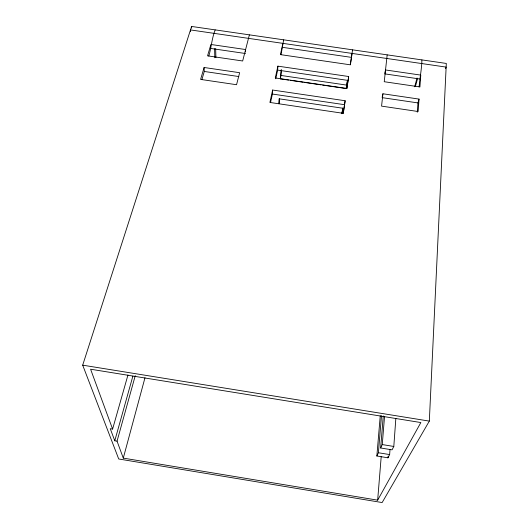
<?xml version="1.0" encoding="UTF-8"?>
<svg xmlns="http://www.w3.org/2000/svg" width="529" height="529" viewBox="0 0 529 529"><rect width="100%" height="100%" fill="white"/><g stroke="black" fill="none" stroke-linecap="round" stroke-linejoin="round"><path stroke-width="0.79" d="M245.568 51.935L245.608 49.541L210.906 44.476L207.547 55.843L242.666 60.987L249.377 34.901M429.323 421.104L446.311 63.447L191.604 26.45L82.689 365.162L118.714 458.987L382.143 502.55L429.323 421.104L82.689 365.162M270.531 102.553L272.395 94.043L272.627 90.042L345.139 100.748L343.308 113.332L269.902 102.454L272.627 90.042M275.741 78.742L277.639 70.099L277.89 66.145L348.677 76.513L346.931 88.482L275.292 77.948L277.89 66.145M278.757 103.704L279.094 98.804L342.858 108.24L342.045 113.08M288.576 80.084L280.463 78.894L281.078 69.927M281.044 54.573L283.663 39.88M279.246 103.605L279.583 98.698M280.463 78.894L281.593 69.768M383.28 415.933L380.642 447.984L392.068 449.848L393.807 446.456L395.844 418.446M419.034 99.088L418.128 111.52L381.574 106.124L382.923 93.778L419.034 99.088L417.963 102.917L417.275 112.227M419.14 86.868C419.781 77.842 421.752 69.054 421.891 59.942M380.265 415.748L376.853 455.998L387.982 457.816L388.107 456.17M387.982 457.816L389.642 454.576L390.012 449.637M135.265 375.656L117.048 441.16L123.283 458.114L377.66 500.163L381.211 456.527M380.642 447.984L382.255 444.572L384.53 416.621M376.853 455.998L378.394 452.745L381.488 415.768M387.175 54.917L384.239 81.724L419.92 86.948L420.78 75.105L385.529 69.96L384.841 73.081M322.637 85.096L346.158 88.555L347.474 80.256M343.215 113.325L345.139 100.748M346.859 88.383L348.677 76.513M350.317 64.683L352.559 49.898M445.643 68.651L446.119 67.097L352.049 53.422L350.383 64.829L280.423 54.619L282.903 43.365M341.866 113.715L342.818 108.055M346.158 88.555L347.507 80.494M382.236 96.86L382.923 93.778M414.663 86.789L417.031 78.014M123.283 458.114L144.992 377.739M415.47 86.32L417.619 78.352M117.048 441.16L114.78 440.789L132.878 376.119M114.78 440.789L110.25 428.682L112.604 429.072L127.952 375.021M215.191 29.928C211.779 38.478 211.402 47.405 208.81 56.054M201.873 79.648L204.28 71.461L204.108 67.487L239.644 72.711L236.549 84.719L200.59 79.41L204.108 67.487M377.66 500.163L420.853 422.552L90.591 369.216L112.604 429.072M352.049 53.422L190.513 29.928L190.612 31.548M282.631 47.352L351.388 57.363M211.038 48.489L245.542 53.528M384.669 73.862L419.722 78.98M277.639 70.099L348.022 80.421M281.197 75.482L346.66 85.103M290.196 80.322L303.17 82.233M304.797 82.471L321.017 84.858M204.28 71.461L238.804 76.546M382.064 97.634L417.963 102.917M272.395 94.043L344.478 104.689M382.255 444.572L393.807 446.456M378.394 452.745L389.642 454.576M191.604 26.45L191.696 28.097M214.602 48.688L214.847 57.754M215.667 48.595L215.898 57.674"/></g></svg>
